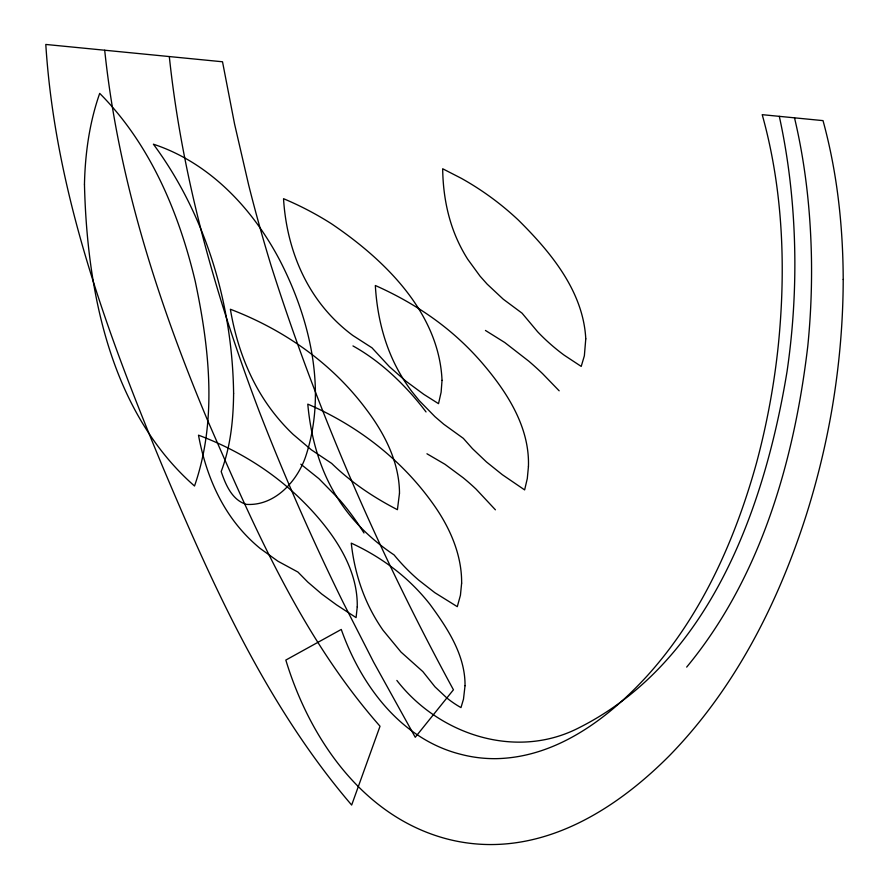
<?xml version="1.0" encoding="UTF-8"?>
<svg xmlns="http://www.w3.org/2000/svg" width="889" height="889" viewBox="0 0 889 889"><rect width="100%" height="100%" fill="white"/><g stroke="black" fill="none" stroke-linecap="round" stroke-linejoin="round"><path stroke-width="1.33" d="M686.675 667.094C761.006 577.294 794.31 460.091 807.779 346.177A775.841 759.995 -23.2 0 0 811.457 258.455C810.568 211.171 805.434 163.887 794.51 117.837M426.953 453.768L445.011 464.314L463.102 477.715A251.465 246.32 -23.2 0 1 476.093 489.139L495.417 509.819M485.438 330.452L504.763 342.521L528.877 361.245A345.965 338.898 -23.2 0 1 542.59 373.68L559.17 390.816M352.966 345.932C376.058 358.756 396.061 376.58 413.418 396.372A297.204 291.136 -23.2 0 1 426.031 411.929M300.826 464.18L318.907 478.671L339.598 499.785A265.989 260.555 -23.2 0 1 360.867 528.088L363.968 532.989M396.861 680.441C438.766 734.592 515.942 760.395 579.15 727.691C710.022 661.76 764.751 507.086 787.054 371.435A766.262 750.605 -23.2 0 0 794.855 260.888C794.577 212.349 789.676 163.787 779.309 116.348M104.702 50.229C118.093 178.533 158.109 302.416 207.826 420.897C254.498 527.877 302.116 637.724 380.025 726.235L351.666 805.056C266.7 705.844 212.604 585.095 162.265 465.78C106.28 331.13 55.14 191.246 45.795 44.45L222.517 61.774L234.552 123.96L248.653 184.956A1703.224 1668.431 -23.2 0 0 271.067 265.5C317.695 412.396 379.77 554.458 453.434 689.786L415.252 737.281L373.624 662.149L343.221 602.575A2486.666 2435.882 -23.2 0 1 258.977 410.729C215.749 296.659 182.156 178.156 169.31 56.552M585.773 338.853L584.362 355.8L581.217 366.412L564.193 355.189A209.104 204.837 -23.2 0 1 537.667 331.819L522.043 313.161L503.285 299.226L487.15 284.124L480.038 276.135L467.736 259.277A160.631 157.353 -23.2 0 1 453.957 231.773C446.334 211.682 442.944 190.179 442.678 168.754L461.291 178.311A295.381 289.347 -23.2 0 1 518.409 220.128C550.724 252.165 583.306 291.303 585.773 338.853M84.466 184.223C86.966 291.214 110.525 412.229 194.513 486.016C217.461 420.041 209.382 348.066 195.191 281.124C178.822 212.449 150.163 144.107 99.701 93.378C89.467 122.515 85.155 153.441 84.466 184.223M843.205 279.468C843.139 322.663 839.283 365.812 832.104 408.407A820.514 803.756 -23.2 0 1 806.09 515.598C777.853 603.842 734.481 689.031 669.295 755.806C621.644 803.645 559.57 844.961 489.639 844.55A172.999 169.466 -23.2 0 1 445.033 838.416C362.301 815.658 309.616 738.392 285.825 660.071L341.265 629.445C360.978 685.33 401.039 739.581 461.291 754.439A132.35 129.65 -23.2 0 0 496.507 758.65C556.425 757.361 607.676 718.779 646.67 676.429C701.121 616.444 734.859 540.656 756.417 463.291A777.275 761.395 -23.2 0 0 778.231 345.988C786.076 268.8 783.176 189.69 762.206 114.67L823.014 120.626C837.194 172.299 843.028 225.973 843.205 279.468M233.607 393.305C233.34 419.764 230.618 446.645 221.183 471.548C225.573 484.516 231.94 499.929 246.209 504.363C274.423 506.308 296.826 481.782 305.494 457.046C327.285 392.06 310.617 320.351 280.157 260.988C253.165 209.237 209.993 162.776 153.397 144.196C206.192 215.527 232.418 305.049 233.607 393.305M442.033 380.348L441.111 392.282L438.521 403.662L423.809 394.36L405.684 380.992L389.426 366.69L371.969 347.799L352.777 335.442A168.354 164.921 -23.2 0 1 321.229 304.56C297.804 274.39 285.825 236.552 283.535 198.692A323.896 317.284 -23.2 0 1 331.408 223.728C384.392 259.521 439.044 312.461 442.033 380.348M399.494 493.162L397.416 509.697C377.614 499.462 358.689 487.35 341.821 472.737A236.307 231.484 -23.2 0 1 331.664 463.402L311.261 449.756L293.159 434.421A203.003 198.858 -23.2 0 1 270.245 408.351C248.942 379.281 236.318 344.621 230.373 309.25C273.634 325.785 313.839 351.111 345.721 384.881A285.469 279.646 -23.2 0 1 366.69 409.907C384.793 433.876 399.361 462.513 399.494 493.162M465.036 685.708L463.491 699.143L460.98 707.6A105.847 103.68 -23.2 0 1 446.934 698.054L434.988 686.841L422.864 671.606L401.006 652.07L383.059 630.279A182.967 179.234 -23.2 0 1 369.002 606.354C359.412 586.54 353.622 564.993 351.266 543.135C369.124 551.369 385.993 561.826 401.072 574.483A209.937 205.659 -23.2 0 1 429.865 604.209C447.334 628.023 465.325 654.96 465.036 685.708M461.635 583.128L460.435 595.252L457.29 606.665L434.81 592.674L418.619 580.05A206.448 202.225 -23.2 0 1 394.094 554.925C378.314 544.346 363.801 531.822 351.555 517.276A183.401 179.656 -23.2 0 1 333.086 490.584C318.206 464.147 310.517 434.21 307.783 404.128C348.699 421.775 386.037 448.056 415.463 481.605A289.492 283.58 -23.2 0 1 434.388 505.73C450.19 528.344 461.891 555.125 461.635 583.128M528.433 466.614L527.299 478.538L524.632 489.906L502.352 474.715L486.45 461.947L472.47 448.656L463.336 438.355L443.789 424.253L434.954 416.674L419.13 400.495L412.129 391.871A178.289 174.644 -23.2 0 1 394.805 363.845C382.837 339.476 376.892 312.517 375.336 285.502C401.406 297.104 426.198 311.761 448.267 329.897A285.647 279.813 -23.2 0 1 484.738 366.046C508.408 394.249 529.788 428.398 528.433 466.614M357.245 606.887L356.089 617.611L336.509 604.853L321.729 594.019L307.794 582.073L297.937 572.06L277.924 561.215L260.221 548.502A164.554 161.198 -23.2 0 1 237.841 526.021C216.694 500.029 204.526 467.858 198.491 435.166C222.317 444.133 245.108 455.901 265.989 470.492A290.158 284.224 -23.2 0 1 316.395 515.664C338.453 540.912 357.911 572.216 357.245 606.887"/></g></svg>
